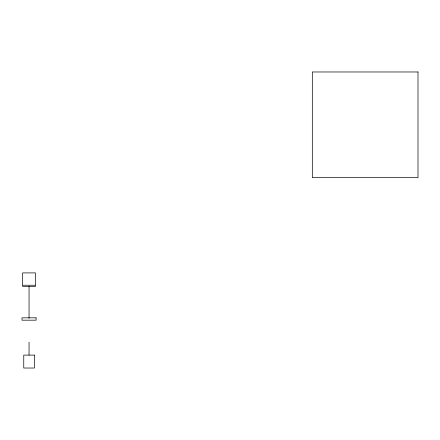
<?xml version="1.0" encoding="UTF-8"?>
<svg xmlns="http://www.w3.org/2000/svg" width="440" height="440" viewBox="0 0 440 440"><rect width="100%" height="100%" fill="white"/><g stroke="black" fill="none" stroke-linecap="round" stroke-linejoin="round"><path stroke-width="0.66" d="M22.44 285.241L35.651 285.241M22.44 286.418L35.651 286.418M35.503 285.241L35.503 272.91L22.589 272.91L22.589 285.241M29.046 286.418L29.046 318.236M29.046 342.194L29.046 355.108M418 71.973L312.318 71.973L312.318 177.656L418 177.656L418 71.973M36.091 317.829L22 317.829L22 320.177L36.091 320.177L36.091 317.829M34.331 355.108L23.76 355.108L23.76 368.027L34.331 368.027L34.331 355.108"/></g></svg>
